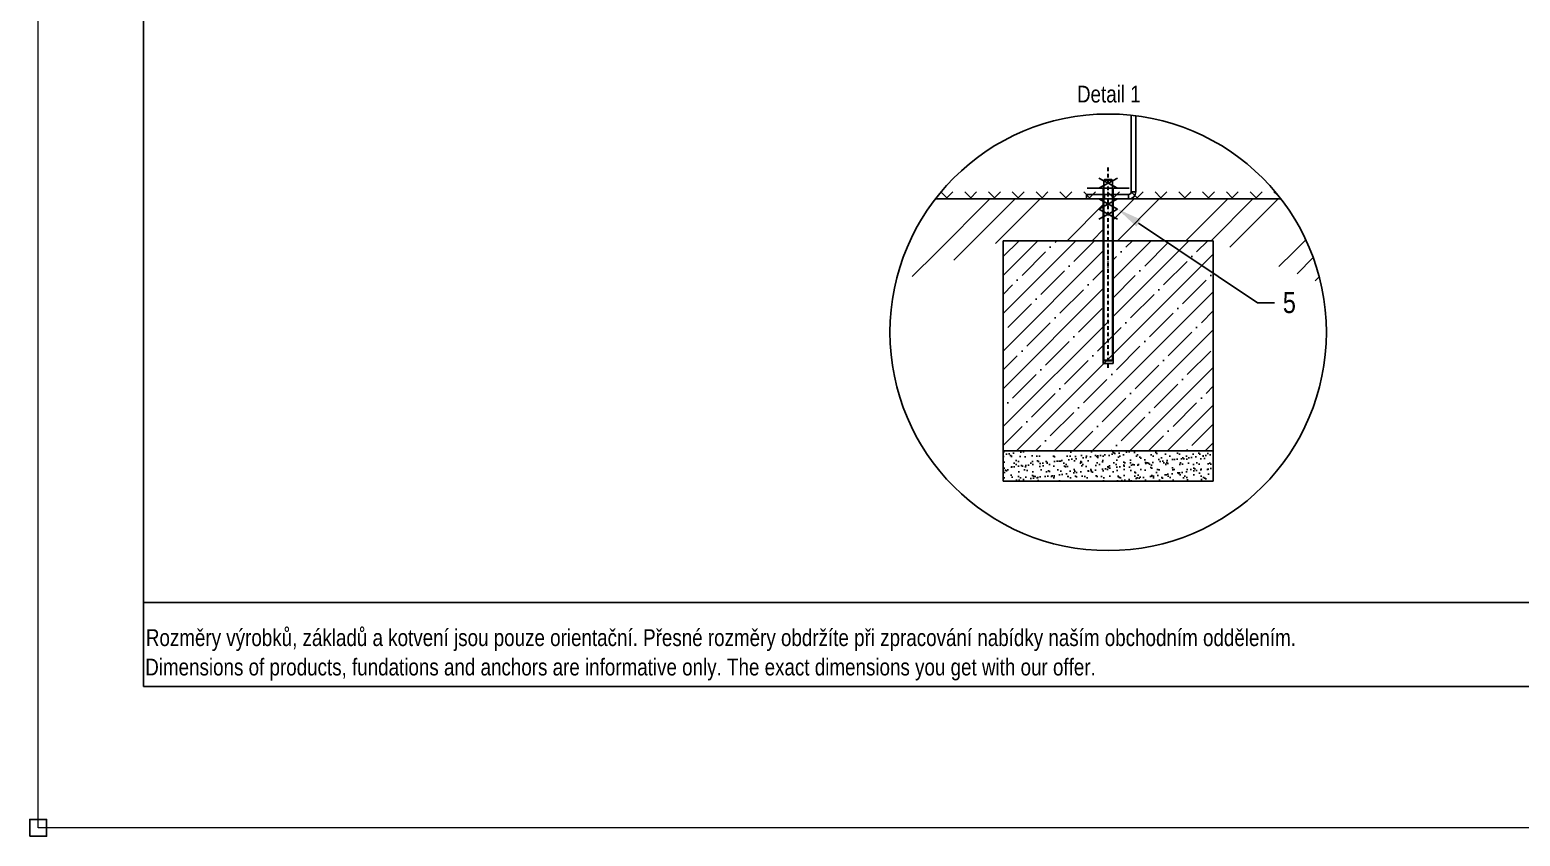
# Model space of a CAD drawing. Header units: millimetres. Extents: x -20 to 5721, y -20 to 4144.
# Drawn here: x -20 to 3525, y -20 to 1898 of the extents above; entities that cross this region are included whole.
import ezdxf
from ezdxf import colors
from ezdxf.entities.mleader import LeaderData, LeaderLine
from ezdxf.lldxf.tags import DXFTag
from ezdxf.math import Vec2, Vec3

# ---------------------------------------------------------------- set-up
doc = ezdxf.new("R2010")
doc.units = ezdxf.units.MM
doc.linetypes.add('DashDot', pattern=[15, 9, -3, 0, -3])
doc.layers.add('Nekreslit', color=6, linetype='Continuous', plot=False)
for name, color, linetype in [('OBRYSOVA', 7, 'Continuous'), ('SRAFY', 30, 'Continuous'), ('TABULKA', 9, 'Continuous')]:
    doc.layers.add(name, color=color, linetype=linetype)
doc.styles.add('SEACAD_Arial', font='arial.ttf', dxfattribs={"width": 0.8})
tags = doc.linetypes.add('HIDDEN2', pattern=[4.7625, 3.175, -1.5875]).pattern_tags.tags
tags[6:7] = [DXFTag(74, 4), DXFTag(75, 0), DXFTag(340, '0'), DXFTag(46, 0.0), DXFTag(50, 0.0), DXFTag(44, 0.0), DXFTag(45, 0.0)]
tags[4:5] = [DXFTag(74, 4), DXFTag(75, 0), DXFTag(340, '0'), DXFTag(46, 0.0), DXFTag(50, 0.0), DXFTag(44, 0.0), DXFTag(45, 0.0)]

msp = doc.modelspace()

# ---------------------------------------------------------------- hatches: boundary and pattern name
at = {"layer": 'SRAFY'}
h = msp.add_hatch(dxfattribs=at)
h.set_pattern_fill('GOST_GROUND', color=256, scale=20)
h.set_pattern_definition([(45, (-4934.23, -2873.75), (282.8427, -2e-14), [400]), (45, (-4874.23, -2873.75), (282.8427, -2e-14), [400]), (45, (-4814.23, -2873.75), (282.8427, -2e-14), [400])])
edge = h.paths.add_edge_path()
edge.add_line((2534.752, 1495.42), (2512.752, 1495.415))
edge.add_line((2512.752, 1495.415), (2133.815, 1495.431))
edge.add_arc((2544.752, 1178.246), 519.11, 142.33693, 166.987527)
edge.add_line((2038.972, 1295.13), (2294.752, 1396.139))
edge.add_line((2294.752, 1396.139), (2534.752, 1396.139))
edge.add_line((2534.752, 1396.139), (2534.752, 1495.42))
edge = h.paths.add_edge_path()
edge.add_line((2955.689, 1495.431), (2576.752, 1495.431))
edge.add_line((2576.752, 1495.431), (2554.752, 1495.425))
edge.add_line((2554.752, 1495.425), (2554.752, 1396.139))
edge.add_line((2554.752, 1396.139), (2794.752, 1396.139))
edge.add_line((2794.752, 1396.139), (3050.532, 1295.13))
edge.add_arc((2544.752, 1178.246), 519.11, 13.012473, 37.66307)
h = msp.add_hatch(dxfattribs=at)
h.set_pattern_fill('TERACO', color=256, scale=20)
h.set_pattern_definition([(45, (-5701.83, -3819.257), (-28.28427, 28.28427), [20, -20]), (135, (-5645.26, -3819.257), (-28.28427, -28.28427), [20, -20])])
h.paths.add_polyline_path([(2142.942, 1495.401), (2142.942, 1518.429), (2946.558, 1518.429), (2946.558, 1495.411)])
h = msp.add_hatch(dxfattribs=at)
h.set_pattern_fill('ANSI35', color=256, scale=10, angle=0.000009)
h.set_pattern_definition([(45, (-4934.23, -2772.74), (-44.9013, 44.90127), []), (45, (-4889.33, -2772.74), (-44.9013, 44.90127), [79.375, -15.875, 0, -15.875])])
h.paths.add_polyline_path([(2794.752, 1396.139), (2554.752, 1396.139), (2554.752, 1205.139), (2534.752, 1205.139), (2534.752, 1396.139), (2294.752, 1396.139), (2294.752, 896.139), (2794.752, 896.139)])
h = msp.add_hatch(dxfattribs=at)
h.set_pattern_fill('AR-SAND', color=256, scale=0.5)
h.set_pattern_definition([(37.5, (-5827.803, -3634.442), (-0.800016, 24.47066), [0, -19.304, 0, -21.59, 0, -20.6375]), (7.5, (-5827.803, -3634.442), (22.47616, 35.84126), [0, -10.414, 0, -17.399, 0, -6.6675]), (327.5, (-5843.424, -3634.442), (39.54962, 0.07186), [0, -6.35, 0, -22.86, 0, -29.845]), (317.5, (-5843.424, -3634.442), (38.17782, 11.14647), [0, -3.175, 0, -14.986, 0, -17.145])])
h.paths.add_polyline_path([(2294.752, 894.318), (2794.752, 894.345), (2794.752, 824.319), (2294.772, 824.309)])

# ---------------------------------------------------------------- linework, layer by layer
for p, q in [((2599.748, 1639.354), (2599.748, 1694.434)), ((2610.38, 1639.354), (2610.38, 1693.191)), ((2599.748, 1512.441), (2599.748, 1639.354)), ((2610.38, 1512.441), (2610.38, 1639.354)), ((2522.252, 1545.031), (2567.252, 1521.031)), ((2522.252, 1521.031), (2567.252, 1545.031)), ((2536.352, 1541.433), (2553.152, 1541.433)), ((2512.768, 1495.431), (2133.815, 1495.431)), ((2493.435, 1495.431), (2493.435, 1506.062)), ((2493.435, 1506.062), (2535.96, 1506.062)), ((2535.96, 1495.431), (2493.435, 1495.431)), ((2522.252, 1495.431), (2567.252, 1471.431)), ((2522.252, 1471.431), (2567.252, 1495.431)), ((2535.96, 1506.062), (2535.96, 1495.431)), ((2535.96, 1506.062), (2593.369, 1506.062)), ((2535.96, 1495.431), (2593.369, 1495.431)), ((2576.752, 1495.431), (2955.689, 1495.431)), ((2593.369, 1495.431), (2593.369, 1506.062)), ((2599.748, 1512.441), (2610.38, 1512.441)), ((2522.252, 1471.431), (2567.252, 1447.431)), ((2522.252, 1447.431), (2567.252, 1471.431)), ((2294.752, 1295.13), (2294.752, 1394.422))]:
    msp.add_line(p, q)
at = {"color": 7, "linetype": 'DashDot', "lineweight": 30}
msp.add_line((2544.752, 1093.396), (2544.752, 1573.334), dxfattribs=at)
at = {"color": 7, "linetype": 'HIDDEN2'}
for p, q in [((2536.352, 1541.433), (2534.752, 1539.833)), ((2554.752, 1539.833), (2534.752, 1539.833)), ((2534.752, 1539.833), (2534.752, 1111.73)), ((2554.752, 1539.833), (2553.152, 1541.433)), ((2554.752, 1111.73), (2554.752, 1539.833)), ((2594.752, 1521.031), (2494.752, 1521.031)), ((2532.752, 1521.031), (2532.752, 1295.13)), ((2534.752, 1495.413), (2534.752, 1495.393)), ((2554.752, 1495.393), (2554.752, 1495.413)), ((2556.752, 1295.13), (2556.752, 1521.031)), ((2532.752, 1295.13), (2532.752, 1104.13)), ((2556.752, 1104.13), (2556.752, 1295.13)), ((2532.752, 1104.13), (2556.752, 1104.13)), ((2534.752, 1111.73), (2554.752, 1111.73)), ((2534.752, 1111.73), (2536.352, 1110.13)), ((2544.752, 1110.13), (2536.352, 1110.13)), ((2553.152, 1110.13), (2544.752, 1110.13)), ((2553.152, 1110.13), (2554.752, 1111.73))]:
    msp.add_line(p, q, dxfattribs=at)
at = {"color": 7, "linetype": 'Continuous'}
for p, q in [((2294.752, 896.139), (2294.752, 1396.139)), ((2294.752, 1396.139), (2794.752, 1396.139)), ((2794.752, 1396.139), (2794.752, 896.139)), ((2794.752, 1174.13), (2794.752, 1294.13)), ((2794.752, 925.86), (2794.752, 1294.13)), ((2294.752, 896.139), (2794.752, 896.139))]:
    msp.add_line(p, q, dxfattribs=at)
msp.add_circle((2544.752, 1178.246), 519.11, dxfattribs=at)
for radius in [17.01, 6.379]:
    msp.add_arc((2593.369, 1512.441), radius, 270, 0)
at = {"layer": 'Nekreslit'}
msp.add_line((250.667, 535.749), (4290.667, 535.749), dxfattribs=at)
msp.add_lwpolyline([(250.667, 335.749), (4290.667, 335.749), (4290.667, 3935.749), (250.667, 3935.749)], close=True, dxfattribs=at)
at = {"layer": 'OBRYSOVA'}
msp.add_lwpolyline([(-20.003, -20.063), (19.997, -20.063), (19.997, 19.937), (-20.003, 19.937)], close=True, dxfattribs=at)
at = {"layer": 'SRAFY'}
for p, q in [((2294.752, 896.139), (2294.752, 824.309)), ((2794.752, 896.139), (2794.752, 824.309)), ((2294.752, 824.309), (2794.752, 824.309))]:
    msp.add_line(p, q, dxfattribs=at)
at = {"layer": 'TABULKA', "color": 4, "lineweight": 15}
msp.add_lwpolyline([(5700.56, -0.063), (-0.003, -0.063), (-0.003, 4123.542), (5700.56, 4123.542)], close=True, dxfattribs=at)

# ---------------------------------------------------------------- texts
at = {"style": 'SEACAD_Arial', "width": 0.8}
for s, p in [('Rozměry výrobků, základů a kotvení jsou pouze orientační. Přesné rozměry obdržíte při zpracování nabídky naším obchodním oddělením.', (256.095, 432.093)), ('Dimensions of products, fundations and anchors are informative only. The exact dimensions you get with our offer.', (254.479, 362.209))]:
    msp.add_text(s, height=39.998208, dxfattribs=at).set_placement(p)
at = {"insert": (2470.549, 1764.824), "char_height": 40, "attachment_point": 1, "style": 'SEACAD_Arial'}
msp.add_mtext_dynamic_manual_height_columns('Detail 1', width=226.12122, gutter_width=200, heights=[0], dxfattribs=at)

# ---------------------------------------------------------------- leaders
ml = msp.add_multileader_mtext('Standard')
ml.set_content('5', color=256, style='SEACAD_Arial')
ml.set_leader_properties()
ml.build(insert=Vec2(0, 0))
ml.multileader.update_dxf_attribs({"text_right_attachment_type": 6, "dogleg_length": 2, "arrow_head_size": 60, "scale": 20})
ctx = ml.context
ctx.base_point, ctx.scale, ctx.char_height, ctx.arrow_head_size, ctx.landing_gap_size, ctx.plane_origin = Vec3(2940.171, 1248.641), 20, 50, 60, 20, Vec3(2429.455, 1386.389)
ctx.right_attachment = 6
notes = []
notes.append((ctx, [(0, (1, 1, 0), (2900.171, 1248.641), (1, 0), 40, [(0, [(2567.252, 1471.431)], 0, [])])]))
ctx.mtext.insert, ctx.mtext.flow_direction = Vec3(2960.171, 1274.067), 5
for ctx, leaders in notes:
    for number, flags, end, landing, length, lines in leaders:
        leader = LeaderData()
        leader.index, (leader.has_last_leader_line, leader.has_dogleg_vector, leader.attachment_direction) = number, flags
        leader.last_leader_point, leader.dogleg_vector, leader.dogleg_length = Vec3(end), Vec3(landing), length
        for number, points, colour, breaks in lines:
            line = LeaderLine()
            line.index, line.vertices, line.color, line.breaks = number, Vec3.list(points), colors.encode_raw_color(colour), breaks
            leader.lines.append(line)
        ctx.leaders.append(leader)

doc.saveas('drawing.dxf')
